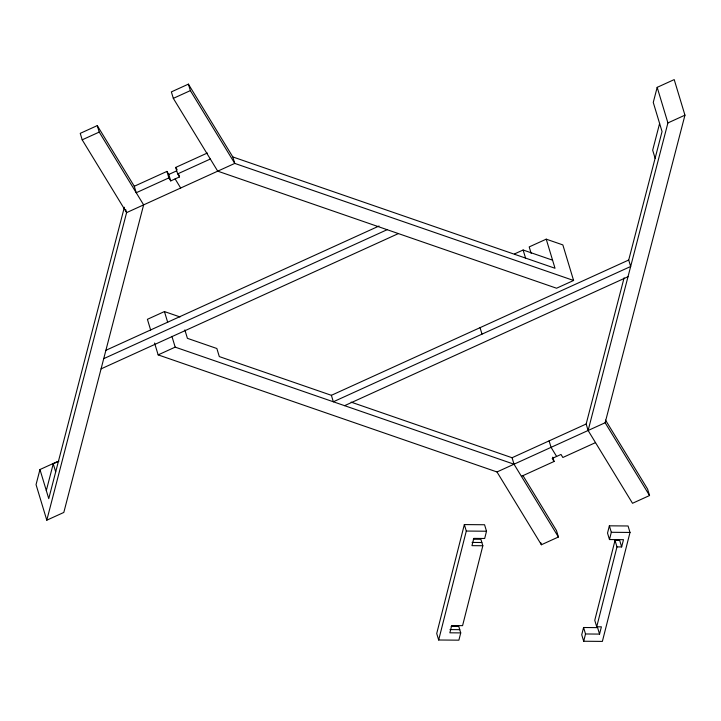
<?xml version="1.0" encoding="UTF-8"?>
<svg xmlns="http://www.w3.org/2000/svg" width="721" height="721" viewBox="0 0 721 721"><rect width="100%" height="100%" fill="white"/><g stroke="black" fill="none" stroke-linecap="round" stroke-linejoin="round"><path stroke-width="1.08" d="M460.728 632.903L449.859 632.813L451.697 625.549L462.576 625.648L482.836 545.752L471.967 545.653L473.805 538.389L484.674 538.488L486.522 531.224L484.566 524.753L464.342 524.582L436.719 633.534L438.665 639.996L458.889 640.167L460.728 632.903L458.781 626.441L451.166 626.378M438.665 639.996L466.298 531.053L464.342 524.582M583.577 627.504L585.524 633.975L599.548 634.092L597.601 627.63L583.577 627.504L581.73 634.768L583.686 641.239L602.377 641.402L630.01 532.449L628.054 525.979L609.362 525.825L607.524 533.089L609.47 539.551L623.494 539.678L621.655 546.933L616.978 546.897L615.022 540.426L619.7 540.471L621.655 546.933M583.686 641.239L585.524 633.975M609.47 539.551L611.318 532.287L609.362 525.825M615.022 540.426L594.762 620.321L596.718 626.792L601.395 626.828L599.548 634.092M596.718 626.792L616.978 546.897M56.995 461.782L39.961 469.533L36.05 484.62L46.793 520.192L63.818 512.442L143.632 204.872L99.228 132.078L97.272 125.607L80.238 133.358L82.194 139.829L126.599 212.623L46.793 520.192M46.315 490.55L53.246 463.81L58.924 461.233M124.363 207.242L48.749 498.635L39.961 469.533M624.098 277.819L586.155 424.02L588.111 430.491L632.515 503.285L649.549 495.534L605.144 422.74L684.95 115.171L674.207 79.598L657.182 87.349L653.262 102.436L662.049 131.546L628.712 260.02L630.668 266.491L333.336 401.777L331.381 395.315L219.301 356.589L216.859 348.504L187.406 338.329L184.864 329.921M659.616 123.453L652.676 150.193L655.119 158.278M588.111 430.491L667.916 122.921L657.182 87.349M573.592 280.478L234.758 163.406L232.802 156.935L188.397 84.141L171.364 91.891L173.319 98.362L217.724 171.156L556.558 288.229L573.592 280.478L562.849 244.906L546.23 239.165L529.205 246.906L531.152 253.377M82.194 139.829L99.228 132.078M173.319 98.362L190.353 90.612L188.397 84.141M166.93 171.409L168.885 177.88L136.224 192.741L134.277 186.27L166.93 171.409L168.786 174.446L170.733 180.908L179.52 176.915L178.862 174.761M179.52 176.915L177.663 173.887L175.717 167.416L207.351 153.023M168.786 174.446L176.591 170.895M177.663 173.887L210.325 159.026M180.016 316.943L164.442 311.562L147.408 319.313L150.662 330.092M105.861 350.325L379.048 226.015M103.725 358.652L387.141 229.693M101.075 368.873L398.407 233.577M158.151 354.885L175.176 347.134L514.01 464.207L558.414 537.001L541.39 544.752L496.985 471.958L158.151 354.885L154.564 343.025M667.916 122.921L684.95 115.171M514.605 253.882L523.122 250.007L552.574 260.182M331.381 395.315L628.712 260.02M344.593 405.671L628.018 276.711M351.118 402.129L512.063 457.736L586.155 424.02M496.985 471.958L605.144 422.74M521.418 476.338L554.07 461.476L552.773 457.168M595.51 442.622L562.858 457.484L561.001 454.455L552.223 458.448L554.07 461.476M466.298 531.053L486.522 531.224M611.318 532.287L630.01 532.449M473.273 539.218L480.88 539.281L482.836 545.752M472.075 542.426L481.862 542.516M449.967 629.586L459.755 629.676M232.802 156.935L555.017 268.266L546.23 239.165M605.523 420.109L647.593 489.072L649.549 495.534M556.612 456.447L551.06 447.353L549.114 440.882M522.932 475.563L556.468 530.539L558.414 537.001M190.353 90.612L234.758 163.406L126.599 212.623L125.625 209.387M175.717 167.416L177.105 169.687M175.131 178.916L180.674 188.01M168.885 177.88L170.733 180.908M97.272 125.607L134.277 186.27M523.122 250.007L525.564 258.091M480.051 327.667L482.007 334.138M540.741 542.598L541.39 544.752M512.063 457.736L514.01 464.207M164.442 311.562L167.696 322.341M171.922 336.356L175.176 347.134M53.246 463.81L55.688 471.894"/></g></svg>
